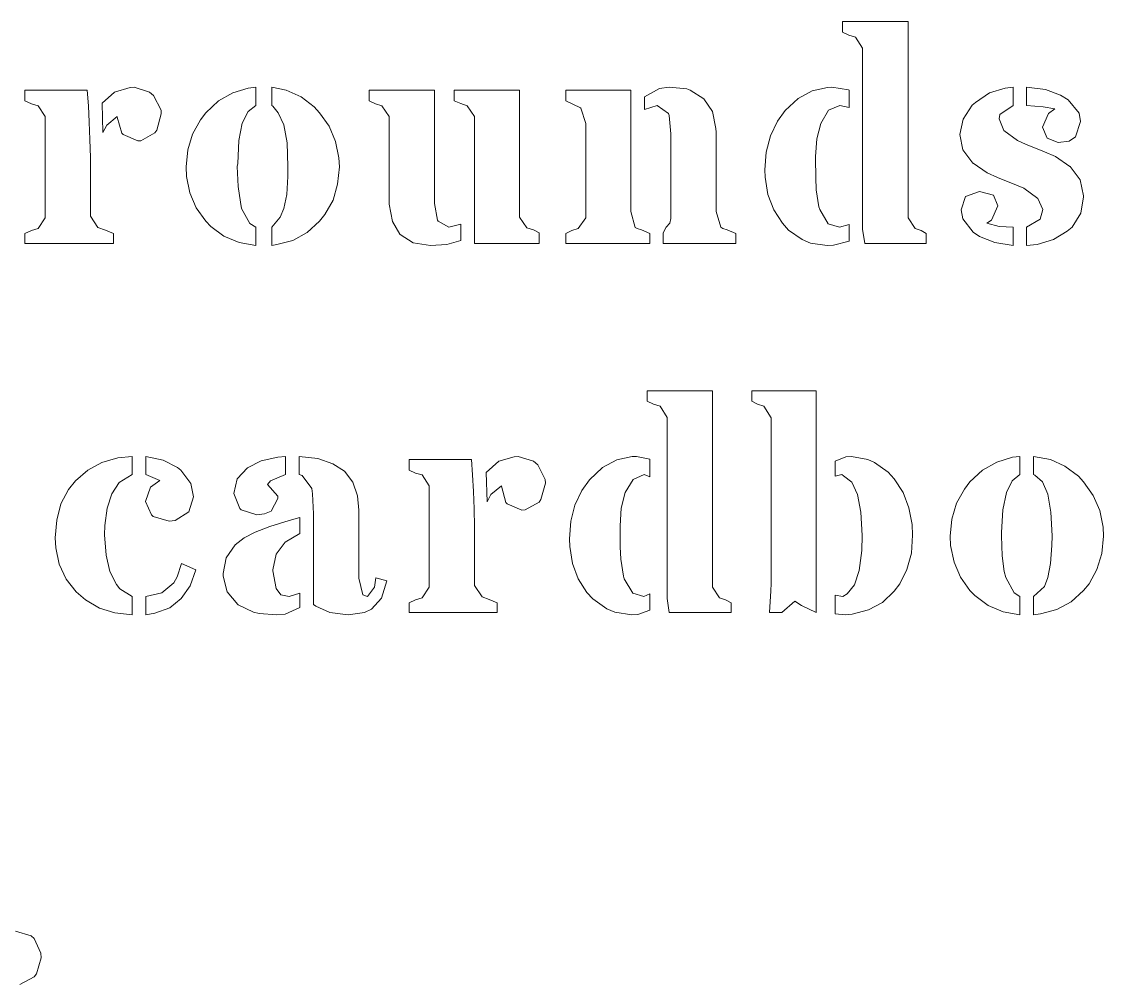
# Model space of a CAD drawing. Header units: millimetres. Extents: x 3735 to 5333, y 3252 to 4770.
# Drawn here: x 4943.8 to 5061.1, y 4046.7 to 4151.1 of the extents above; entities that cross this region are included whole.
import ezdxf

# ---------------------------------------------------------------- set-up
doc = ezdxf.new("R2010")
doc.units = ezdxf.units.MM
doc.layers.add('MASHARAB', color=6, linetype='Continuous', true_color=0xff00ff)

msp = doc.modelspace()

# ---------------------------------------------------------------- linework, layer by layer
at = {"layer": 'MASHARAB', "lineweight": 0}
for p, q in [((5032.78, 4151.12), (5032.78, 4149.96)), ((5039.89, 4151.12), (5032.78, 4151.12)), ((5039.89, 4129.84), (5039.89, 4151.12)), ((5032.78, 4149.96), (5033.48, 4149.66)), ((5033.48, 4149.66), (5034.2, 4149.43)), ((5034.2, 4149.43), (5034.96, 4148.24)), ((5034.96, 4148.24), (5034.96, 4128.61)), ((4944.12, 4143.68), (4944.12, 4142.53)), ((4950.86, 4143.68), (4944.12, 4143.68)), ((4951, 4142), (4950.86, 4143.68)), ((4953.84, 4143.48), (4952.48, 4142.26)), ((4955.52, 4143.98), (4953.84, 4143.48)), ((4955.95, 4144.01), (4955.52, 4143.98)), ((4957.64, 4143.48), (4955.95, 4144.01)), ((4958.07, 4143.09), (4957.64, 4143.48)), ((4968.34, 4143.91), (4966.66, 4143.38)), ((4969.17, 4144.01), (4968.34, 4143.91)), ((4969.17, 4142.03), (4969.17, 4144.01)), ((4972.44, 4143.68), (4970.89, 4144.01)), ((4970.89, 4144.01), (4970.89, 4142.03)), ((4974.06, 4142.95), (4972.44, 4143.68)), ((4981.46, 4143.68), (4981.46, 4142.53)), ((4988.54, 4143.68), (4981.46, 4143.68)), ((4988.54, 4131.39), (4988.54, 4143.68)), ((4990.68, 4143.68), (4990.68, 4142.53)), ((4997.76, 4143.68), (4990.68, 4143.68)), ((4997.76, 4129.9), (4997.76, 4143.68)), ((5002.78, 4143.68), (5002.78, 4142.53)), ((5009.82, 4143.68), (5002.78, 4143.68)), ((5009.82, 4130.53), (5009.82, 4143.68)), ((5012.92, 4143.85), (5011.3, 4142.95)), ((5013.98, 4144.01), (5012.92, 4143.85)), ((5015.9, 4143.81), (5013.98, 4144.01)), ((5016.26, 4143.68), (5015.9, 4143.81)), ((5017.75, 4142.76), (5016.26, 4143.68)), ((5029.48, 4143.62), (5027.96, 4142.79)), ((5031.16, 4143.98), (5029.48, 4143.62)), ((5031.63, 4144.01), (5031.16, 4143.98)), ((5033.44, 4143.71), (5031.63, 4144.01)), ((5033.51, 4143.68), (5033.44, 4143.71)), ((5033.51, 4141.8), (5033.51, 4143.68)), ((5050.43, 4143.91), (5048.71, 4143.38)), ((5051.29, 4144.01), (5050.43, 4143.91)), ((5051.29, 4142.03), (5051.29, 4144.01)), ((5054.79, 4143.75), (5052.74, 4144.01)), ((5052.74, 4144.01), (5052.74, 4142.03)), ((5056.44, 4143.15), (5054.79, 4143.75)), ((4944.12, 4142.53), (4944.82, 4142.19)), ((4952.48, 4142.26), (4952.58, 4139.09)), ((4958.89, 4141.5), (4958.07, 4143.09)), ((4965.11, 4142.53), (4963.75, 4141.24)), ((4966.66, 4143.38), (4965.11, 4142.53)), ((4975.48, 4141.86), (4974.06, 4142.95)), ((4981.46, 4142.53), (4982.12, 4142.19)), ((4990.68, 4142.53), (4991.38, 4142.23)), ((5002.78, 4142.53), (5004.36, 4141.77)), ((5011.3, 4142.95), (5011.3, 4141.6)), ((5018.67, 4141.37), (5017.75, 4142.76)), ((5027.96, 4142.79), (5026.57, 4141.47)), ((5047.19, 4142.36), (5046.86, 4142.06)), ((5048.71, 4143.38), (5047.19, 4142.36)), ((5057.24, 4142.62), (5056.44, 4143.15)), ((5058.43, 4141.2), (5057.24, 4142.62)), ((4944.82, 4142.19), (4945.54, 4142)), ((4945.54, 4142), (4946.3, 4140.81)), ((4951.09, 4140.21), (4951, 4142)), ((4958.43, 4139.35), (4958.89, 4141.1)), ((4958.89, 4141.1), (4958.89, 4141.5)), ((4963.75, 4141.24), (4963.16, 4140.48)), ((4967.68, 4140.11), (4968.31, 4141.37)), ((4968.31, 4141.37), (4969.17, 4142.03)), ((4970.89, 4142.03), (4971.02, 4141.96)), ((4971.02, 4141.96), (4971.58, 4141.24)), ((4971.58, 4141.24), (4972.18, 4139.91)), ((4976.08, 4141.24), (4975.48, 4141.86)), ((4977.1, 4139.78), (4976.08, 4141.24)), ((4982.12, 4142.19), (4982.82, 4142)), ((4982.82, 4142), (4983.61, 4140.81)), ((4991.38, 4142.23), (4992.07, 4142)), ((4992.07, 4142), (4992.86, 4140.81)), ((5004.36, 4141.77), (5004.4, 4141.73)), ((5004.4, 4141.73), (5004.93, 4140.05)), ((5011.3, 4141.6), (5012.69, 4142.03)), ((5012.69, 4142.03), (5013.91, 4141.14)), ((5013.91, 4141.14), (5013.98, 4140.94)), ((5019.04, 4139.52), (5018.67, 4141.37)), ((5026.57, 4141.47), (5025.74, 4140.31)), ((5030.44, 4140.08), (5031.26, 4141.5)), ((5031.26, 4141.5), (5032.49, 4142.03)), ((5032.49, 4142.03), (5033.51, 4141.8)), ((5046.86, 4142.06), (5045.87, 4140.54)), ((5049.84, 4141.04), (5051.29, 4142.03)), ((5052.74, 4142.03), (5054.53, 4141.86)), ((5055.12, 4141.17), (5054.46, 4139.68)), ((5054.53, 4141.86), (5055.82, 4141.67)), ((5055.82, 4141.67), (5055.12, 4141.17)), ((5058.59, 4140.28), (5058.43, 4141.2)), ((4946.3, 4140.81), (4946.3, 4129.84)), ((4951.16, 4138.33), (4951.09, 4140.21)), ((4953.01, 4139.88), (4954.13, 4140.81)), ((4954.13, 4140.81), (4954.13, 4140.77)), ((4954.13, 4140.77), (4954.63, 4139.02)), ((4963.16, 4140.48), (4962.3, 4138.92)), ((4967.32, 4138.23), (4967.68, 4140.11)), ((4972.18, 4139.91), (4972.54, 4137.96)), ((4983.61, 4140.81), (4983.61, 4131.82)), ((4992.86, 4140.81), (4992.86, 4127.06)), ((5004.93, 4140.05), (5004.93, 4129.84)), ((5013.98, 4140.94), (5014.15, 4138.96)), ((5025.74, 4140.31), (5024.98, 4138.72)), ((5030.01, 4138.39), (5030.44, 4140.08)), ((5045.87, 4140.54), (5045.51, 4138.86)), ((5049.77, 4140.58), (5049.84, 4141.04)), ((5050.26, 4139.32), (5049.77, 4140.58)), ((5058.06, 4138.63), (5058.59, 4140.28)), ((4952.58, 4139.09), (4953.01, 4139.88)), ((4954.63, 4139.02), (4954.76, 4138.86)), ((4954.76, 4138.86), (4956.35, 4138.2)), ((4956.68, 4138.2), (4958.2, 4139.06)), ((4958.2, 4139.06), (4958.43, 4139.35)), ((4962.3, 4138.92), (4961.77, 4137.2)), ((4977.8, 4138.13), (4977.1, 4139.78)), ((5014.15, 4138.96), (5014.15, 4129.77)), ((5019.07, 4139.12), (5019.04, 4139.52)), ((5019.07, 4130.53), (5019.07, 4139.12)), ((5024.98, 4138.72), (5024.52, 4136.97)), ((5045.51, 4138.86), (5045.84, 4137.2)), ((5051.75, 4138.23), (5050.26, 4139.32)), ((5054.46, 4139.68), (5054.96, 4138.49)), ((4951.23, 4136.38), (4951.16, 4138.33)), ((4956.35, 4138.2), (4956.68, 4138.2)), ((4967.19, 4135.72), (4967.32, 4138.23)), ((4972.54, 4137.96), (4972.64, 4135.39)), ((4978.16, 4136.35), (4977.8, 4138.13)), ((5029.84, 4136.48), (5030.01, 4138.39)), ((5052.64, 4137.83), (5051.75, 4138.23)), ((5054.69, 4137.01), (5052.64, 4137.83)), ((5054.96, 4138.49), (5056.18, 4138)), ((5056.18, 4138), (5057.37, 4138.16)), ((5057.37, 4138.16), (5058.06, 4138.63)), ((4951.23, 4134.89), (4951.23, 4136.38)), ((4961.77, 4137.2), (4961.6, 4135.35)), ((5024.52, 4136.97), (5024.36, 4135.06)), ((5029.84, 4136.28), (5029.84, 4136.48)), ((5045.84, 4137.2), (5046.93, 4135.75)), ((5055.88, 4136.48), (5054.69, 4137.01)), ((5057.44, 4135.42), (5055.88, 4136.48)), ((4961.6, 4135.35), (4961.64, 4134.33)), ((4967.15, 4135.39), (4967.19, 4135.72)), ((4967.25, 4133.24), (4967.15, 4135.39)), ((4972.64, 4135.39), (4972.64, 4134.33)), ((4978.03, 4133.47), (4978.23, 4135.35)), ((4978.23, 4135.35), (4978.16, 4136.35)), ((5029.88, 4134.2), (5029.84, 4136.28)), ((5046.93, 4135.75), (5046.96, 4135.75)), ((5046.96, 4135.75), (5048.48, 4134.73)), ((5057.47, 4135.39), (5057.44, 4135.42)), ((5058.56, 4133.97), (5057.47, 4135.39)), ((4951.23, 4130), (4951.23, 4134.89)), ((4961.64, 4134.33), (4962, 4132.55)), ((4972.64, 4134.33), (4972.51, 4132.38)), ((5024.36, 4135.06), (5024.39, 4134.23)), ((5024.39, 4134.23), (5024.69, 4132.38)), ((5029.94, 4132.88), (5029.88, 4134.2)), ((5048.48, 4134.73), (5049.6, 4134.2)), ((5049.6, 4134.2), (5051.65, 4133.37)), ((4967.49, 4131.52), (4967.25, 4133.24)), ((4977.53, 4131.75), (4978.03, 4133.47)), ((5030.21, 4131.03), (5029.94, 4132.88)), ((5051.65, 4133.37), (5052.45, 4133.04)), ((5052.45, 4133.04), (5053.97, 4131.95)), ((5058.92, 4132.21), (5058.56, 4133.97)), ((4962, 4132.55), (4962.69, 4130.93)), ((4972.51, 4132.38), (4972.18, 4130.86)), ((4976.64, 4130.2), (4977.53, 4131.75)), ((4983.61, 4131.82), (4983.61, 4131.32)), ((5024.69, 4132.38), (5025.32, 4130.69)), ((5046.13, 4132.15), (5045.64, 4130.69)), ((5047.65, 4132.71), (5046.13, 4132.15)), ((5049.14, 4132.28), (5047.65, 4132.71)), ((5049.64, 4131.12), (5049.14, 4132.28)), ((5053.97, 4131.95), (5054.49, 4130.73)), ((5058.63, 4130.33), (5058.92, 4132.12)), ((5058.92, 4132.12), (5058.92, 4132.21)), ((4962.69, 4130.93), (4963.75, 4129.47)), ((4967.62, 4130.86), (4967.49, 4131.52)), ((4968.51, 4129.21), (4967.62, 4130.86)), ((4972.18, 4130.86), (4971.81, 4129.9)), ((4983.61, 4131.32), (4983.98, 4129.44)), ((4988.87, 4129.57), (4988.54, 4131.39)), ((5010.31, 4128.78), (5009.82, 4130.53)), ((5019.57, 4128.81), (5019.07, 4130.53)), ((5025.32, 4130.69), (5026.27, 4129.24)), ((5030.31, 4130.73), (5030.21, 4131.03)), ((5031.23, 4129.17), (5030.31, 4130.73)), ((5045.64, 4130.69), (5045.84, 4129.74)), ((5048.94, 4129.6), (5049.64, 4131.12)), ((5054.49, 4130.73), (5054.23, 4129.7)), ((4946.3, 4129.84), (4945.54, 4128.68)), ((4952.02, 4128.78), (4951.23, 4130)), ((4963.75, 4129.47), (4964.28, 4128.91)), ((4971.81, 4129.9), (4970.89, 4128.81)), ((4974.72, 4128.25), (4976.08, 4129.47)), ((4976.08, 4129.47), (4976.64, 4130.2)), ((4983.98, 4129.44), (4984.77, 4128.05)), ((4988.93, 4129.47), (4988.87, 4129.57)), ((4990.09, 4128.81), (4988.93, 4129.47)), ((4998.55, 4128.75), (4997.76, 4129.9)), ((5004.93, 4129.84), (5004.13, 4128.68)), ((5014.15, 4129.77), (5014.05, 4129.24)), ((5040.65, 4128.68), (5039.89, 4129.84)), ((5045.84, 4129.74), (5046.96, 4128.28)), ((5048.45, 4129.27), (5048.94, 4129.6)), ((5054.23, 4129.7), (5052.74, 4128.81)), ((5057.67, 4128.84), (5058.63, 4130.33)), ((4944.82, 4128.45), (4944.12, 4128.12)), ((4945.54, 4128.68), (4944.82, 4128.45)), ((4952.85, 4128.48), (4952.02, 4128.78)), ((4953.71, 4128.12), (4952.85, 4128.48)), ((4964.28, 4128.91), (4965.7, 4127.85)), ((4969.17, 4128.81), (4968.51, 4129.21)), ((4969.17, 4126.83), (4969.17, 4128.81)), ((4970.89, 4128.81), (4970.89, 4126.83)), ((4973.17, 4127.39), (4974.72, 4128.25)), ((4991.38, 4129.14), (4990.09, 4128.81)), ((4991.38, 4127.39), (4991.38, 4129.14)), ((4999.28, 4128.55), (4998.55, 4128.75)), ((4999.9, 4128.22), (4999.28, 4128.55)), ((4999.9, 4127.06), (4999.9, 4128.22)), ((5003.44, 4128.45), (5002.78, 4128.12)), ((5004.13, 4128.68), (5003.44, 4128.45)), ((5010.51, 4128.68), (5010.31, 4128.78)), ((5010.97, 4128.55), (5010.51, 4128.68)), ((5011.87, 4128.12), (5010.97, 4128.55)), ((5013.65, 4128.81), (5013.35, 4128.22)), ((5013.35, 4128.22), (5013.35, 4127.06)), ((5014.05, 4129.24), (5013.65, 4128.81)), ((5019.8, 4128.68), (5019.57, 4128.81)), ((5020.26, 4128.55), (5019.8, 4128.68)), ((5021.22, 4128.12), (5020.26, 4128.55)), ((5026.27, 4129.24), (5026.93, 4128.51)), ((5026.93, 4128.51), (5028.42, 4127.49)), ((5032.45, 4128.81), (5031.23, 4129.17)), ((5033.51, 4129.11), (5032.45, 4128.81)), ((5033.51, 4127.32), (5033.51, 4129.11)), ((5034.96, 4128.61), (5035.2, 4127.06)), ((5041.31, 4128.45), (5040.65, 4128.68)), ((5041.87, 4128.12), (5041.31, 4128.45)), ((5046.96, 4128.28), (5047.65, 4127.82)), ((5049.77, 4128.91), (5048.45, 4129.27)), ((5051.29, 4128.81), (5049.77, 4128.91)), ((5051.29, 4126.83), (5051.29, 4128.81)), ((5052.74, 4128.81), (5052.74, 4126.83)), ((5055.68, 4127.49), (5057.14, 4128.38)), ((5057.14, 4128.38), (5057.67, 4128.84)), ((4944.12, 4128.12), (4944.12, 4127.06)), ((4944.12, 4127.06), (4953.71, 4127.06)), ((4953.71, 4127.06), (4953.71, 4128.12)), ((4965.7, 4127.85), (4967.35, 4127.16)), ((4967.35, 4127.16), (4969.17, 4126.83)), ((4971.42, 4126.93), (4973.17, 4127.39)), ((4984.77, 4128.05), (4984.8, 4128.02)), ((4984.8, 4128.02), (4986.22, 4127.13)), ((4986.22, 4127.13), (4988.11, 4126.83)), ((4989.86, 4126.93), (4991.38, 4127.39)), ((4992.86, 4127.06), (4999.9, 4127.06)), ((5002.78, 4128.12), (5002.78, 4127.06)), ((5002.78, 4127.06), (5011.87, 4127.06)), ((5011.87, 4127.06), (5011.87, 4128.12)), ((5013.35, 4127.06), (5021.22, 4127.06)), ((5021.22, 4127.06), (5021.22, 4128.12)), ((5028.42, 4127.49), (5029.31, 4127.09)), ((5029.31, 4127.09), (5031.1, 4126.83)), ((5031.79, 4126.86), (5033.51, 4127.32)), ((5035.2, 4127.06), (5041.87, 4127.06)), ((5041.87, 4127.06), (5041.87, 4128.12)), ((5047.65, 4127.82), (5049.31, 4127.16)), ((5049.31, 4127.16), (5051.29, 4126.83)), ((5053.9, 4126.96), (5055.68, 4127.49)), ((4970.89, 4126.83), (4971.42, 4126.93)), ((4988.11, 4126.83), (4989.86, 4126.93)), ((5031.1, 4126.83), (5031.79, 4126.86)), ((5052.74, 4126.83), (5053.9, 4126.96)), ((5011.6, 4111.07), (5011.6, 4109.94)), ((5018.67, 4111.07), (5011.6, 4111.07)), ((5018.67, 4089.78), (5018.67, 4111.07)), ((5022.94, 4111.07), (5022.94, 4109.94)), ((5029.94, 4111.07), (5022.94, 4111.07)), ((5029.94, 4087.01), (5029.94, 4111.07)), ((5011.6, 4109.94), (5012.3, 4109.64)), ((5012.3, 4109.64), (5012.99, 4109.41)), ((5012.99, 4109.41), (5013.78, 4108.19)), ((5022.94, 4109.94), (5023.56, 4109.64)), ((5023.56, 4109.64), (5024.26, 4109.41)), ((5024.26, 4109.41), (5025.05, 4108.16)), ((5013.78, 4108.19), (5013.78, 4088.56)), ((5025.05, 4108.16), (5025.05, 4090.18)), ((4954.2, 4103.8), (4952.45, 4103.3)), ((4955.75, 4103.96), (4954.2, 4103.8)), ((4955.75, 4101.98), (4955.75, 4103.96)), ((4959.12, 4103.56), (4957.24, 4103.96)), ((4957.24, 4103.96), (4957.24, 4101.98)), ((4960.68, 4102.77), (4959.12, 4103.56)), ((4971.55, 4103.89), (4969.73, 4103.47)), ((4972.38, 4103.96), (4971.55, 4103.89)), ((4972.38, 4101.98), (4972.38, 4103.96)), ((4975.88, 4103.73), (4973.86, 4103.96)), ((4973.86, 4103.96), (4973.86, 4101.98)), ((4977.5, 4103.17), (4975.88, 4103.73)), ((4985.79, 4103.63), (4985.79, 4102.47)), ((4992.53, 4103.63), (4985.79, 4103.63)), ((4992.67, 4101.95), (4992.53, 4103.63)), ((4997.16, 4103.93), (4995.51, 4103.43)), ((4997.62, 4103.96), (4997.16, 4103.93)), ((4999.28, 4103.43), (4997.62, 4103.96)), ((5008.3, 4103.6), (5006.74, 4102.74)), ((5009.98, 4103.96), (5008.3, 4103.6)), ((5010.44, 4103.96), (5009.98, 4103.96)), ((5011.87, 4103.66), (5010.44, 4103.96)), ((5011.9, 4103.63), (5011.87, 4103.66)), ((5011.9, 4101.75), (5011.9, 4103.63)), ((5033.15, 4103.93), (5031.98, 4103.43)), ((5033.74, 4103.96), (5033.15, 4103.93)), ((5035.53, 4103.63), (5033.74, 4103.96)), ((5036.25, 4103.3), (5035.53, 4103.63)), ((5051.22, 4103.86), (5049.5, 4103.33)), ((5052.02, 4103.96), (5051.22, 4103.86)), ((5052.02, 4101.98), (5052.02, 4103.96)), ((5055.32, 4103.63), (5053.5, 4103.96)), ((5053.5, 4103.96), (5053.5, 4101.98)), ((5056.91, 4102.9), (5055.32, 4103.63)), ((4950.93, 4102.47), (4949.61, 4101.32)), ((4952.45, 4103.3), (4950.93, 4102.47)), ((4961.01, 4102.47), (4960.68, 4102.77)), ((4962.1, 4101.02), (4961.01, 4102.47)), ((4968.25, 4102.71), (4967.15, 4101.52)), ((4969.73, 4103.47), (4968.25, 4102.71)), ((4978.79, 4102.34), (4977.5, 4103.17)), ((4985.79, 4102.47), (4986.49, 4102.14)), ((4995.51, 4103.43), (4994.15, 4102.21)), ((4999.74, 4103.04), (4999.28, 4103.43)), ((5000.53, 4101.45), (4999.74, 4103.04)), ((5006.74, 4102.74), (5005.36, 4101.42)), ((5031.98, 4103.43), (5031.98, 4101.81)), ((5037.74, 4102.24), (5036.25, 4103.3)), ((5047.98, 4102.47), (5046.6, 4101.19)), ((5049.5, 4103.33), (5047.98, 4102.47)), ((5058.36, 4101.81), (5056.91, 4102.9)), ((4949.61, 4101.32), (4948.85, 4100.36)), ((4954.33, 4101.12), (4955.75, 4101.98)), ((4957.24, 4101.98), (4958.73, 4101.35)), ((4958.73, 4101.35), (4957.74, 4100.62)), ((4967.15, 4101.52), (4966.79, 4099.93)), ((4970.43, 4100.92), (4970.76, 4101.32)), ((4970.76, 4101.32), (4972.38, 4101.98)), ((4973.86, 4101.98), (4974.19, 4101.88)), ((4974.19, 4101.88), (4975.22, 4100.46)), ((4979.68, 4101.15), (4978.79, 4102.34)), ((4986.49, 4102.14), (4987.18, 4101.95)), ((4987.18, 4101.95), (4987.97, 4100.76)), ((4992.77, 4100.16), (4992.67, 4101.95)), ((4994.15, 4102.21), (4994.25, 4099.04)), ((5000.56, 4101.05), (5000.53, 4101.45)), ((5005.36, 4101.42), (5004.53, 4100.26)), ((5009.22, 4100.03), (5010.08, 4101.45)), ((5010.08, 4101.45), (5011.27, 4101.98)), ((5011.27, 4101.98), (5011.9, 4101.75)), ((5031.98, 4101.81), (5032.71, 4101.98)), ((5032.71, 4101.98), (5032.88, 4101.85)), ((5032.88, 4101.85), (5033.78, 4101.15)), ((5038.4, 4101.52), (5037.74, 4102.24)), ((5039.36, 4100.03), (5038.4, 4101.52)), ((5046.6, 4101.19), (5046, 4100.42)), ((5050.56, 4100.06), (5051.19, 4101.32)), ((5051.19, 4101.32), (5052.02, 4101.98)), ((5053.5, 4101.98), (5053.64, 4101.91)), ((5053.64, 4101.91), (5054.46, 4101.19)), ((5054.46, 4101.19), (5055.06, 4099.86)), ((5058.92, 4101.19), (5058.36, 4101.81)), ((5059.98, 4099.73), (5058.92, 4101.19)), ((4948.85, 4100.36), (4948.02, 4098.81)), ((4953.54, 4099.9), (4954.33, 4101.12)), ((4957.74, 4100.62), (4957.18, 4099.07)), ((4962.4, 4099.57), (4962.1, 4101.02)), ((4971.55, 4099.63), (4970.43, 4100.92)), ((4975.22, 4100.46), (4975.32, 4099.9)), ((4980.17, 4099.7), (4979.68, 4101.15)), ((4987.97, 4100.76), (4987.97, 4089.78)), ((4992.83, 4098.28), (4992.77, 4100.16)), ((4994.65, 4099.83), (4995.81, 4100.76)), ((4995.81, 4100.76), (4995.81, 4100.72)), ((4995.81, 4100.72), (4996.27, 4098.97)), ((5000.07, 4099.3), (5000.56, 4101.05)), ((5004.53, 4100.26), (5003.77, 4098.67)), ((5008.79, 4098.34), (5009.22, 4100.03)), ((5033.78, 4101.15), (5034.4, 4099.83)), ((5039.99, 4098.38), (5039.36, 4100.03)), ((5046, 4100.42), (5045.14, 4098.87)), ((5050.17, 4098.18), (5050.56, 4100.06)), ((4953.04, 4098.34), (4953.54, 4099.9)), ((4957.18, 4099.07), (4957.84, 4097.62)), ((4961.9, 4097.95), (4962.4, 4099.57)), ((4966.79, 4099.93), (4967.42, 4098.31)), ((4970.82, 4098.01), (4971.55, 4099.4)), ((4971.55, 4099.4), (4971.55, 4099.63)), ((4975.32, 4099.9), (4975.42, 4097.72)), ((4980.34, 4098.14), (4980.17, 4099.7)), ((4994.25, 4099.04), (4994.65, 4099.83)), ((4996.27, 4098.97), (4996.4, 4098.81)), ((4998.35, 4098.18), (4999.87, 4099)), ((4999.87, 4099), (5000.07, 4099.3)), ((5034.4, 4099.83), (5034.77, 4097.91)), ((5045.14, 4098.87), (5044.65, 4097.15)), ((5055.06, 4099.86), (5055.39, 4097.91)), ((5060.67, 4098.08), (5059.98, 4099.73)), ((4948.02, 4098.81), (4947.56, 4097.05)), ((4952.78, 4096.46), (4953.04, 4098.34)), ((4960.41, 4097.02), (4961.9, 4097.95)), ((4967.42, 4098.31), (4967.58, 4098.18)), ((4967.58, 4098.18), (4969.27, 4097.62)), ((4969.27, 4097.62), (4970.1, 4097.72)), ((4970.1, 4097.72), (4970.82, 4098.01)), ((4975.42, 4097.72), (4975.42, 4087.9)), ((4980.34, 4090.74), (4980.34, 4098.14)), ((4992.86, 4096.33), (4992.83, 4098.28)), ((4996.4, 4098.81), (4998.02, 4098.14)), ((4998.02, 4098.14), (4998.35, 4098.18)), ((5003.77, 4098.67), (5003.31, 4096.92)), ((5008.66, 4096.43), (5008.79, 4098.34)), ((5034.77, 4097.91), (5034.9, 4095.37)), ((5040.35, 4096.56), (5039.99, 4098.38)), ((5050.03, 4095.7), (5050.17, 4098.18)), ((5055.39, 4097.91), (5055.52, 4095.34)), ((5061.04, 4096.29), (5060.67, 4098.08)), ((4947.56, 4097.05), (4947.39, 4095.14)), ((4957.84, 4097.62), (4958.03, 4097.45)), ((4958.03, 4097.45), (4959.75, 4096.92)), ((4959.75, 4096.92), (4960.41, 4097.02)), ((4972.77, 4097.02), (4970.69, 4096.36)), ((4973.93, 4097.35), (4972.77, 4097.02)), ((4973.93, 4095.6), (4973.93, 4097.35)), ((5003.31, 4096.92), (5003.17, 4095.01)), ((5040.38, 4095.4), (5040.35, 4096.56)), ((5044.65, 4097.15), (5044.45, 4095.3)), ((4952.75, 4095.44), (4952.78, 4096.46)), ((4952.91, 4093.25), (4952.75, 4095.44)), ((4969.07, 4095.73), (4967.88, 4095.14)), ((4970.69, 4096.36), (4969.07, 4095.73)), ((4972.34, 4094.67), (4973.93, 4095.6)), ((4992.86, 4094.84), (4992.86, 4096.33)), ((5008.66, 4096.23), (5008.66, 4096.43)), ((5008.66, 4094.15), (5008.66, 4096.23)), ((5034.9, 4095.37), (5034.87, 4093.75)), ((5040.25, 4093.45), (5040.38, 4095.4)), ((5050.03, 4095.34), (5050.03, 4095.7)), ((5050.1, 4093.19), (5050.03, 4095.34)), ((5055.52, 4095.34), (5055.49, 4094.28)), ((5061.07, 4095.3), (5061.04, 4096.29)), ((4947.39, 4095.14), (4947.46, 4094.05)), ((4966.92, 4094.38), (4965.93, 4092.96)), ((4967.88, 4095.14), (4966.92, 4094.38)), ((4971.35, 4093.35), (4972.34, 4094.67)), ((4992.86, 4089.95), (4992.86, 4094.84)), ((5003.17, 4095.01), (5003.21, 4094.18)), ((5003.21, 4094.18), (5003.51, 4092.33)), ((5008.73, 4092.82), (5008.66, 4094.15)), ((5044.45, 4095.3), (5044.51, 4094.28)), ((5044.51, 4094.28), (5044.88, 4092.49)), ((5055.49, 4094.28), (5055.35, 4092.33)), ((5060.91, 4093.42), (5061.07, 4095.3)), ((4947.46, 4094.05), (4947.82, 4092.26)), ((4953.31, 4091.47), (4952.91, 4093.25)), ((4970.99, 4091.67), (4971.35, 4093.35)), ((5034.87, 4093.75), (5034.6, 4091.57)), ((5039.76, 4091.7), (5040.25, 4093.45)), ((5050.33, 4091.47), (5050.1, 4093.19)), ((5060.38, 4091.7), (5060.91, 4093.42)), ((4947.82, 4092.26), (4948.58, 4090.64)), ((4961.11, 4092.36), (4960.61, 4090.91)), ((4962.66, 4091.67), (4961.11, 4092.36)), ((4965.93, 4092.96), (4965.6, 4091.27)), ((5003.51, 4092.33), (5004.1, 4090.68)), ((5009.02, 4090.97), (5008.73, 4092.82)), ((5044.88, 4092.49), (5045.57, 4090.87)), ((5055.35, 4092.33), (5055.06, 4090.81)), ((4948.58, 4090.64), (4949.67, 4089.26)), ((4954.04, 4090.05), (4953.31, 4091.47)), ((4960.61, 4090.91), (4960.25, 4090.25)), ((4962.03, 4089.92), (4962.66, 4091.67)), ((4965.6, 4091.27), (4965.63, 4090.97)), ((4965.63, 4090.97), (4966.06, 4089.26)), ((4970.99, 4091.54), (4970.99, 4091.67)), ((4971.35, 4089.62), (4970.99, 4091.54)), ((4980.77, 4088.93), (4980.34, 4090.74)), ((4982.19, 4090.78), (4982.03, 4089.78)), ((4983.38, 4090.48), (4982.19, 4090.78)), ((5004.1, 4090.68), (5005.06, 4089.19)), ((5009.09, 4090.68), (5009.02, 4090.97)), ((5010.05, 4089.12), (5009.09, 4090.68)), ((5034.6, 4091.57), (5034.07, 4090.02)), ((5039, 4090.15), (5039.76, 4091.7)), ((5045.57, 4090.87), (5046.6, 4089.42)), ((5050.5, 4090.81), (5050.33, 4091.47)), ((5051.39, 4089.16), (5050.5, 4090.81)), ((5055.06, 4090.81), (5054.69, 4089.85)), ((5059.52, 4090.15), (5060.38, 4091.7)), ((4954.4, 4089.59), (4954.04, 4090.05)), ((4955.75, 4088.76), (4954.4, 4089.59)), ((4960.25, 4090.25), (4958.96, 4089.16)), ((4961.07, 4088.53), (4962.03, 4089.92)), ((4971.88, 4088.96), (4971.35, 4089.62)), ((4982.03, 4089.78), (4981.27, 4088.76)), ((4982.79, 4088.59), (4983.38, 4090.48)), ((4987.97, 4089.78), (4987.18, 4088.63)), ((4993.69, 4088.73), (4992.86, 4089.95)), ((5019.43, 4088.63), (5018.67, 4089.78)), ((5025.05, 4090.18), (5025.02, 4089.39)), ((5034.07, 4090.02), (5033.28, 4089.06)), ((5038.4, 4089.35), (5039, 4090.15)), ((5054.69, 4089.85), (5053.5, 4088.76)), ((5058.92, 4089.42), (5059.52, 4090.15)), ((4949.67, 4089.26), (4950.67, 4088.4)), ((4950.67, 4088.4), (4952.19, 4087.5)), ((4955.75, 4086.78), (4955.75, 4088.76)), ((4958.96, 4089.16), (4957.24, 4088.76)), ((4957.24, 4088.76), (4957.24, 4086.78)), ((4959.82, 4087.54), (4961.07, 4088.53)), ((4966.06, 4089.26), (4967.19, 4087.9)), ((4972.77, 4088.76), (4971.88, 4088.96)), ((4973.93, 4089.12), (4972.77, 4088.76)), ((4973.93, 4087.57), (4973.93, 4089.12)), ((4981.27, 4088.76), (4980.77, 4088.93)), ((4981.69, 4087.4), (4982.79, 4088.59)), ((4986.49, 4088.4), (4985.79, 4088.07)), ((4987.18, 4088.63), (4986.49, 4088.4)), ((4994.48, 4088.43), (4993.69, 4088.73)), ((4995.34, 4088.07), (4994.48, 4088.43)), ((5005.06, 4089.19), (5005.72, 4088.5)), ((5005.72, 4088.5), (5007.24, 4087.44)), ((5011.24, 4088.76), (5010.05, 4089.12)), ((5011.9, 4089.06), (5011.24, 4088.76)), ((5011.9, 4087.27), (5011.9, 4089.06)), ((5013.78, 4088.56), (5013.98, 4087.01)), ((5020.09, 4088.4), (5019.43, 4088.63)), ((5020.69, 4088.07), (5020.09, 4088.4)), ((5025.02, 4089.39), (5024.85, 4087.01)), ((5032.81, 4088.76), (5031.98, 4088.89)), ((5031.98, 4088.89), (5031.98, 4086.88)), ((5033.28, 4089.06), (5032.81, 4088.76)), ((5037.11, 4088.13), (5038.4, 4089.35)), ((5046.6, 4089.42), (5047.13, 4088.86)), ((5047.13, 4088.86), (5048.58, 4087.8)), ((5052.02, 4088.76), (5051.39, 4089.16)), ((5052.02, 4086.78), (5052.02, 4088.76)), ((5053.5, 4088.76), (5053.5, 4086.78)), ((5057.57, 4088.2), (5058.92, 4089.42)), ((4952.19, 4087.5), (4953.87, 4086.98)), ((4958.2, 4086.94), (4959.82, 4087.54)), ((4967.19, 4087.9), (4967.25, 4087.87)), ((4967.25, 4087.87), (4968.91, 4087.07)), ((4972.34, 4086.84), (4973.93, 4087.57)), ((4975.42, 4087.9), (4975.65, 4087.7)), ((4975.65, 4087.7), (4977.17, 4087.01)), ((4980.93, 4087.01), (4981.69, 4087.4)), ((4985.79, 4088.07), (4985.79, 4087.01)), ((4995.34, 4087.01), (4995.34, 4088.07)), ((5007.24, 4087.44), (5008.1, 4087.07)), ((5010.58, 4086.81), (5011.9, 4087.27)), ((5020.69, 4087.01), (5020.69, 4088.07)), ((5026.21, 4087.01), (5027.6, 4088.26)), ((5027.6, 4088.26), (5028.32, 4087.8)), ((5028.32, 4087.8), (5029.94, 4087.01)), ((5033.84, 4086.84), (5035.59, 4087.31)), ((5035.59, 4087.31), (5037.11, 4088.13)), ((5048.58, 4087.8), (5050.2, 4087.11)), ((5050.2, 4087.11), (5052.02, 4086.78)), ((5054.26, 4086.88), (5056.01, 4087.34)), ((5056.01, 4087.34), (5057.57, 4088.2)), ((4953.87, 4086.98), (4955.75, 4086.78)), ((4957.24, 4086.78), (4958.2, 4086.94)), ((4968.91, 4087.07), (4969.53, 4086.91)), ((4969.53, 4086.91), (4971.45, 4086.78)), ((4971.45, 4086.78), (4972.34, 4086.84)), ((4977.17, 4087.01), (4979.18, 4086.78)), ((4979.18, 4086.78), (4980.93, 4087.01)), ((4985.79, 4087.01), (4995.34, 4087.01)), ((5008.1, 4087.07), (5009.92, 4086.78)), ((5009.92, 4086.78), (5010.58, 4086.81)), ((5013.98, 4087.01), (5020.69, 4087.01)), ((5024.85, 4087.01), (5026.21, 4087.01)), ((5031.98, 4086.88), (5033.11, 4086.78)), ((5033.11, 4086.78), (5033.84, 4086.84)), ((5053.5, 4086.78), (5054.26, 4086.88)), ((4943.1, 4052.48), (4944.78, 4051.95)), ((4944.78, 4051.95), (4945.11, 4051.65)), ((4945.11, 4051.65), (4945.84, 4050.06)), ((4945.87, 4049.57), (4945.38, 4047.85)), ((4945.84, 4050.06), (4945.87, 4049.57)), ((4945.11, 4047.52), (4943.56, 4046.69)), ((4945.38, 4047.85), (4945.11, 4047.52))]:
    msp.add_line(p, q, dxfattribs=at)

doc.saveas('drawing.dxf')
